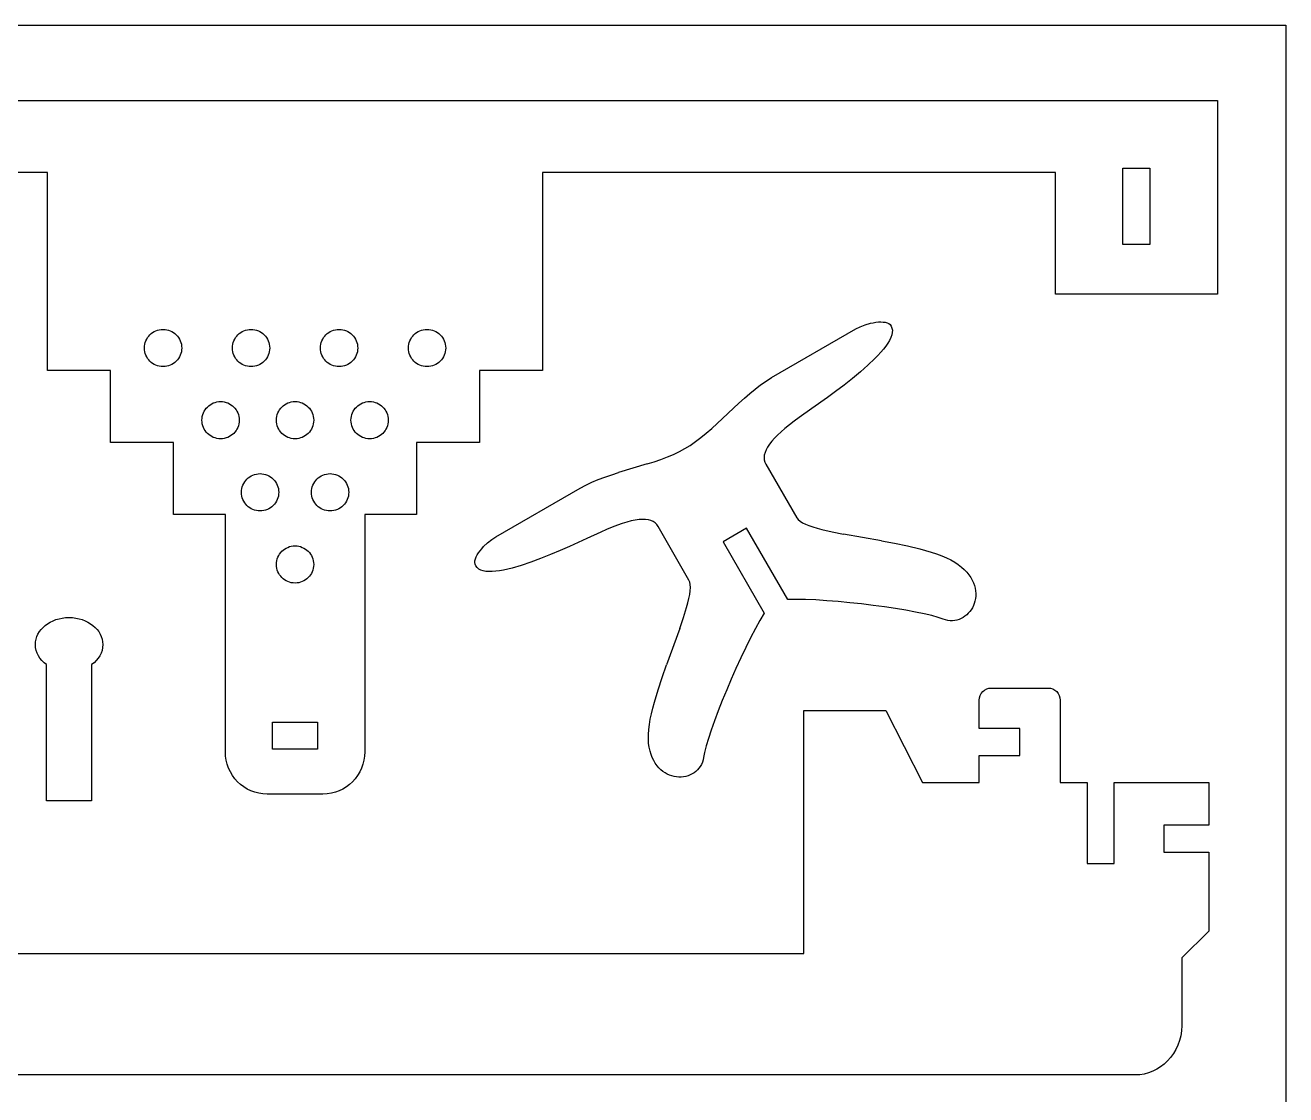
# Model space of a CAD drawing. Extents: x -4267 to 4267, y -2692 to 2692.
# Drawn here: x -1744 to -60, y 1264 to 2692 of the extents above; entities that cross this region are included whole.
import ezdxf

# ---------------------------------------------------------------- set-up
doc = ezdxf.new("R2010")
doc.units = 0
doc.header["$MEASUREMENT"] = 0
doc.layers.get('0').update_dxf_attribs({"linetype": 'CONTINUOUS'})

msp = doc.modelspace()

# ---------------------------------------------------------------- linework, layer by layer
for p, q in [((-4267, 2692.4), (-60.1, 2692.4)), ((-60.1, 2692.4), (-60.1, 48.1)), ((-2639.4, 2591.7), (-151.3, 2591.7)), ((-151.3, 2591.7), (-151.3, 2333.3)), ((-1713.9, 2495.5), (-2483.2, 2495.5)), ((-1713.9, 2231.1), (-1713.9, 2495.5)), ((-1052.8, 2495.5), (-1052.8, 2231.1)), ((-367.7, 2495.5), (-1052.8, 2495.5)), ((-367.7, 2333.3), (-367.7, 2495.5)), ((-277.6, 2501.5), (-241.5, 2501.5)), ((-277.6, 2399.4), (-277.6, 2501.5)), ((-241.5, 2501.5), (-241.5, 2399.4)), ((-241.5, 2399.4), (-277.6, 2399.4)), ((-151.3, 2333.3), (-367.7, 2333.3)), ((-628.4, 2289.8), (-621.8, 2292.3)), ((-621.8, 2292.3), (-614.7, 2294.4)), ((-614.7, 2294.4), (-611.2, 2295.1)), ((-611.2, 2295.1), (-607.7, 2295.7)), ((-607.7, 2295.7), (-604.3, 2296.1)), ((-604.3, 2296.1), (-601, 2296.2)), ((-601, 2296.2), (-598, 2296)), ((-598, 2296), (-595.2, 2295.6)), ((-595.2, 2295.6), (-592.6, 2294.9)), ((-592.6, 2294.9), (-590.4, 2293.9)), ((-590.4, 2293.9), (-588.6, 2292.5)), ((-588.6, 2292.5), (-587.3, 2290.7)), ((-587.3, 2290.7), (-586.1, 2288)), ((-1582.6, 2271), (-1581.6, 2273.2)), ((-1581.6, 2273.2), (-1580.3, 2275.2)), ((-1580.3, 2275.2), (-1578.9, 2277.1)), ((-1578.9, 2277.1), (-1577.3, 2278.9)), ((-1577.3, 2278.9), (-1575.5, 2280.5)), ((-1575.5, 2280.5), (-1573.6, 2281.9)), ((-1573.6, 2281.9), (-1571.5, 2283.2)), ((-1571.5, 2283.2), (-1569.4, 2284.2)), ((-1569.4, 2284.2), (-1567.1, 2285.1)), ((-1567.1, 2285.1), (-1564.7, 2285.7)), ((-1564.7, 2285.7), (-1562.2, 2286.1)), ((-1562.2, 2286.1), (-1559.7, 2286.2)), ((-1559.7, 2286.2), (-1557.1, 2286.1)), ((-1557.1, 2286.1), (-1554.7, 2285.7)), ((-1554.7, 2285.7), (-1552.3, 2285.1)), ((-1552.3, 2285.1), (-1550, 2284.2)), ((-1550, 2284.2), (-1547.8, 2283.2)), ((-1547.8, 2283.2), (-1545.8, 2281.9)), ((-1545.8, 2281.9), (-1543.8, 2280.5)), ((-1543.8, 2280.5), (-1542.1, 2278.9)), ((-1542.1, 2278.9), (-1540.5, 2277.1)), ((-1540.5, 2277.1), (-1539, 2275.2)), ((-1539, 2275.2), (-1537.8, 2273.2)), ((-1537.8, 2273.2), (-1536.7, 2271)), ((-1465.1, 2271), (-1464, 2273.2)), ((-1464, 2273.2), (-1462.8, 2275.2)), ((-1462.8, 2275.2), (-1461.3, 2277.1)), ((-1461.3, 2277.1), (-1459.7, 2278.9)), ((-1459.7, 2278.9), (-1458, 2280.5)), ((-1458, 2280.5), (-1456, 2281.9)), ((-1456, 2281.9), (-1454, 2283.2)), ((-1454, 2283.2), (-1451.8, 2284.2)), ((-1451.8, 2284.2), (-1449.5, 2285.1)), ((-1449.5, 2285.1), (-1447.1, 2285.7)), ((-1447.1, 2285.7), (-1444.7, 2286.1)), ((-1444.7, 2286.1), (-1442.1, 2286.2)), ((-1442.1, 2286.2), (-1439.6, 2286.1)), ((-1439.6, 2286.1), (-1437.1, 2285.7)), ((-1437.1, 2285.7), (-1434.7, 2285.1)), ((-1434.7, 2285.1), (-1432.4, 2284.2)), ((-1432.4, 2284.2), (-1430.3, 2283.2)), ((-1430.3, 2283.2), (-1428.2, 2281.9)), ((-1428.2, 2281.9), (-1426.3, 2280.5)), ((-1426.3, 2280.5), (-1424.5, 2278.9)), ((-1424.5, 2278.9), (-1422.9, 2277.1)), ((-1422.9, 2277.1), (-1421.5, 2275.2)), ((-1421.5, 2275.2), (-1420.3, 2273.2)), ((-1420.3, 2273.2), (-1419.2, 2271)), ((-1347.5, 2271), (-1346.5, 2273.2)), ((-1346.5, 2273.2), (-1345.2, 2275.2)), ((-1345.2, 2275.2), (-1343.8, 2277.1)), ((-1343.8, 2277.1), (-1342.2, 2278.9)), ((-1342.2, 2278.9), (-1340.4, 2280.5)), ((-1340.4, 2280.5), (-1338.5, 2281.9)), ((-1338.5, 2281.9), (-1336.5, 2283.2)), ((-1336.5, 2283.2), (-1334.3, 2284.2)), ((-1334.3, 2284.2), (-1332, 2285.1)), ((-1332, 2285.1), (-1329.6, 2285.7)), ((-1329.6, 2285.7), (-1327.1, 2286.1)), ((-1327.1, 2286.1), (-1324.6, 2286.2)), ((-1324.6, 2286.2), (-1322, 2286.1)), ((-1322, 2286.1), (-1319.6, 2285.7)), ((-1319.6, 2285.7), (-1317.2, 2285.1)), ((-1317.2, 2285.1), (-1314.9, 2284.2)), ((-1314.9, 2284.2), (-1312.7, 2283.2)), ((-1312.7, 2283.2), (-1310.7, 2281.9)), ((-1310.7, 2281.9), (-1308.8, 2280.5)), ((-1308.8, 2280.5), (-1307, 2278.9)), ((-1307, 2278.9), (-1305.4, 2277.1)), ((-1305.4, 2277.1), (-1304, 2275.2)), ((-1304, 2275.2), (-1302.7, 2273.2)), ((-1302.7, 2273.2), (-1301.7, 2271)), ((-1230, 2271), (-1228.9, 2273.2)), ((-1228.9, 2273.2), (-1227.7, 2275.2)), ((-1227.7, 2275.2), (-1226.3, 2277.1)), ((-1226.3, 2277.1), (-1224.6, 2278.9)), ((-1224.6, 2278.9), (-1222.9, 2280.5)), ((-1222.9, 2280.5), (-1221, 2281.9)), ((-1221, 2281.9), (-1218.9, 2283.2)), ((-1218.9, 2283.2), (-1216.7, 2284.2)), ((-1216.7, 2284.2), (-1214.4, 2285.1)), ((-1214.4, 2285.1), (-1212.1, 2285.7)), ((-1212.1, 2285.7), (-1209.6, 2286.1)), ((-1209.6, 2286.1), (-1207.1, 2286.2)), ((-1207.1, 2286.2), (-1204.5, 2286.1)), ((-1204.5, 2286.1), (-1202, 2285.7)), ((-1202, 2285.7), (-1199.7, 2285.1)), ((-1199.7, 2285.1), (-1197.4, 2284.2)), ((-1197.4, 2284.2), (-1195.2, 2283.2)), ((-1195.2, 2283.2), (-1193.1, 2281.9)), ((-1193.1, 2281.9), (-1191.2, 2280.5)), ((-1191.2, 2280.5), (-1189.5, 2278.9)), ((-1189.5, 2278.9), (-1187.8, 2277.1)), ((-1187.8, 2277.1), (-1186.4, 2275.2)), ((-1186.4, 2275.2), (-1185.2, 2273.2)), ((-1185.2, 2273.2), (-1184.1, 2271)), ((-747.1, 2221.7), (-634.2, 2286.8)), ((-634.2, 2286.8), (-628.4, 2289.8)), ((-587.7, 2275.2), (-589.4, 2271.5)), ((-586.4, 2278.7), (-587.7, 2275.2)), ((-585.7, 2282), (-586.4, 2278.7)), ((-586.1, 2288), (-585.6, 2285.1)), ((-585.6, 2285.1), (-585.7, 2282)), ((-1584.6, 2261.3), (-1584.4, 2263.8)), ((-1584.4, 2258.8), (-1584.6, 2261.3)), ((-1584.4, 2263.8), (-1584.1, 2266.3)), ((-1584.1, 2256.3), (-1584.4, 2258.8)), ((-1584.1, 2266.3), (-1583.4, 2268.7)), ((-1583.4, 2253.9), (-1584.1, 2256.3)), ((-1583.4, 2268.7), (-1582.6, 2271)), ((-1536.7, 2271), (-1535.9, 2268.7)), ((-1535.9, 2268.7), (-1535.3, 2266.3)), ((-1535.3, 2256.3), (-1535.9, 2253.9)), ((-1535.3, 2266.3), (-1534.9, 2263.8)), ((-1534.9, 2258.8), (-1535.3, 2256.3)), ((-1534.9, 2263.8), (-1534.8, 2261.3)), ((-1534.8, 2261.3), (-1534.9, 2258.8)), ((-1467, 2261.3), (-1466.9, 2263.8)), ((-1466.9, 2258.8), (-1467, 2261.3)), ((-1466.9, 2263.8), (-1466.5, 2266.3)), ((-1466.5, 2256.3), (-1466.9, 2258.8)), ((-1466.5, 2266.3), (-1465.9, 2268.7)), ((-1465.9, 2253.9), (-1466.5, 2256.3)), ((-1465.9, 2268.7), (-1465.1, 2271)), ((-1419.2, 2271), (-1418.4, 2268.7)), ((-1418.4, 2268.7), (-1417.8, 2266.3)), ((-1417.8, 2256.3), (-1418.4, 2253.9)), ((-1417.8, 2266.3), (-1417.4, 2263.8)), ((-1417.4, 2258.8), (-1417.8, 2256.3)), ((-1417.4, 2263.8), (-1417.2, 2261.3)), ((-1417.2, 2261.3), (-1417.4, 2258.8)), ((-1349.5, 2261.3), (-1349.3, 2263.8)), ((-1349.3, 2258.8), (-1349.5, 2261.3)), ((-1349.3, 2263.8), (-1349, 2266.3)), ((-1349, 2256.3), (-1349.3, 2258.8)), ((-1349, 2266.3), (-1348.4, 2268.7)), ((-1348.4, 2253.9), (-1349, 2256.3)), ((-1348.4, 2268.7), (-1347.5, 2271)), ((-1301.7, 2271), (-1300.8, 2268.7)), ((-1300.8, 2268.7), (-1300.2, 2266.3)), ((-1300.2, 2256.3), (-1300.8, 2253.9)), ((-1300.2, 2266.3), (-1299.8, 2263.8)), ((-1299.8, 2258.8), (-1300.2, 2256.3)), ((-1299.8, 2263.8), (-1299.7, 2261.3)), ((-1299.7, 2261.3), (-1299.8, 2258.8)), ((-1231.9, 2261.3), (-1231.8, 2263.8)), ((-1231.8, 2258.8), (-1231.9, 2261.3)), ((-1231.8, 2263.8), (-1231.4, 2266.3)), ((-1231.4, 2256.3), (-1231.8, 2258.8)), ((-1231.4, 2266.3), (-1230.8, 2268.7)), ((-1230.8, 2253.9), (-1231.4, 2256.3)), ((-1230.8, 2268.7), (-1230, 2271)), ((-1184.1, 2271), (-1183.3, 2268.7)), ((-1183.3, 2268.7), (-1182.7, 2266.3)), ((-1182.7, 2256.3), (-1183.3, 2253.9)), ((-1182.7, 2266.3), (-1182.3, 2263.8)), ((-1182.3, 2258.8), (-1182.7, 2256.3)), ((-1182.3, 2263.8), (-1182.2, 2261.3)), ((-1182.2, 2261.3), (-1182.3, 2258.8)), ((-597.5, 2259.8), (-601, 2255.6)), ((-594.4, 2263.8), (-597.5, 2259.8)), ((-591.7, 2267.7), (-594.4, 2263.8)), ((-589.4, 2271.5), (-591.7, 2267.7)), ((-1582.6, 2251.6), (-1583.4, 2253.9)), ((-1581.6, 2249.4), (-1582.6, 2251.6)), ((-1580.3, 2247.4), (-1581.6, 2249.4)), ((-1578.9, 2245.5), (-1580.3, 2247.4)), ((-1577.3, 2243.7), (-1578.9, 2245.5)), ((-1575.5, 2242.1), (-1577.3, 2243.7)), ((-1573.6, 2240.7), (-1575.5, 2242.1)), ((-1571.5, 2239.4), (-1573.6, 2240.7)), ((-1569.4, 2238.4), (-1571.5, 2239.4)), ((-1547.8, 2239.4), (-1550, 2238.4)), ((-1545.8, 2240.7), (-1547.8, 2239.4)), ((-1543.8, 2242.1), (-1545.8, 2240.7)), ((-1542.1, 2243.7), (-1543.8, 2242.1)), ((-1540.5, 2245.5), (-1542.1, 2243.7)), ((-1539, 2247.4), (-1540.5, 2245.5)), ((-1537.8, 2249.4), (-1539, 2247.4)), ((-1536.7, 2251.6), (-1537.8, 2249.4)), ((-1535.9, 2253.9), (-1536.7, 2251.6)), ((-1465.1, 2251.6), (-1465.9, 2253.9)), ((-1464, 2249.4), (-1465.1, 2251.6)), ((-1462.8, 2247.4), (-1464, 2249.4)), ((-1461.3, 2245.5), (-1462.8, 2247.4)), ((-1459.7, 2243.7), (-1461.3, 2245.5)), ((-1458, 2242.1), (-1459.7, 2243.7)), ((-1456, 2240.7), (-1458, 2242.1)), ((-1454, 2239.4), (-1456, 2240.7)), ((-1451.8, 2238.4), (-1454, 2239.4)), ((-1430.3, 2239.4), (-1432.4, 2238.4)), ((-1428.2, 2240.7), (-1430.3, 2239.4)), ((-1426.3, 2242.1), (-1428.2, 2240.7)), ((-1424.5, 2243.7), (-1426.3, 2242.1)), ((-1422.9, 2245.5), (-1424.5, 2243.7)), ((-1421.5, 2247.4), (-1422.9, 2245.5)), ((-1420.3, 2249.4), (-1421.5, 2247.4)), ((-1419.2, 2251.6), (-1420.3, 2249.4)), ((-1418.4, 2253.9), (-1419.2, 2251.6)), ((-1347.5, 2251.6), (-1348.4, 2253.9)), ((-1346.5, 2249.4), (-1347.5, 2251.6)), ((-1345.2, 2247.4), (-1346.5, 2249.4)), ((-1343.8, 2245.5), (-1345.2, 2247.4)), ((-1342.2, 2243.7), (-1343.8, 2245.5)), ((-1340.4, 2242.1), (-1342.2, 2243.7)), ((-1338.5, 2240.7), (-1340.4, 2242.1)), ((-1336.5, 2239.4), (-1338.5, 2240.7)), ((-1334.3, 2238.4), (-1336.5, 2239.4)), ((-1312.7, 2239.4), (-1314.9, 2238.4)), ((-1310.7, 2240.7), (-1312.7, 2239.4)), ((-1308.8, 2242.1), (-1310.7, 2240.7)), ((-1307, 2243.7), (-1308.8, 2242.1)), ((-1305.4, 2245.5), (-1307, 2243.7)), ((-1304, 2247.4), (-1305.4, 2245.5)), ((-1302.7, 2249.4), (-1304, 2247.4)), ((-1301.7, 2251.6), (-1302.7, 2249.4)), ((-1300.8, 2253.9), (-1301.7, 2251.6)), ((-1230, 2251.6), (-1230.8, 2253.9)), ((-1228.9, 2249.4), (-1230, 2251.6)), ((-1227.7, 2247.4), (-1228.9, 2249.4)), ((-1226.3, 2245.5), (-1227.7, 2247.4)), ((-1224.6, 2243.7), (-1226.3, 2245.5)), ((-1222.9, 2242.1), (-1224.6, 2243.7)), ((-1221, 2240.7), (-1222.9, 2242.1)), ((-1218.9, 2239.4), (-1221, 2240.7)), ((-1216.7, 2238.4), (-1218.9, 2239.4)), ((-1195.2, 2239.4), (-1197.4, 2238.4)), ((-1193.1, 2240.7), (-1195.2, 2239.4)), ((-1191.2, 2242.1), (-1193.1, 2240.7)), ((-1189.5, 2243.7), (-1191.2, 2242.1)), ((-1187.8, 2245.5), (-1189.5, 2243.7)), ((-1186.4, 2247.4), (-1187.8, 2245.5)), ((-1185.2, 2249.4), (-1186.4, 2247.4)), ((-1184.1, 2251.6), (-1185.2, 2249.4)), ((-1183.3, 2253.9), (-1184.1, 2251.6)), ((-609, 2247.1), (-618.2, 2238.3)), ((-604.8, 2251.4), (-609, 2247.1)), ((-601, 2255.6), (-604.8, 2251.4)), ((-1629.8, 2231.1), (-1713.9, 2231.1)), ((-1629.8, 2134.9), (-1629.8, 2231.1)), ((-1567.1, 2237.5), (-1569.4, 2238.4)), ((-1564.7, 2236.9), (-1567.1, 2237.5)), ((-1562.2, 2236.5), (-1564.7, 2236.9)), ((-1559.7, 2236.4), (-1562.2, 2236.5)), ((-1557.1, 2236.5), (-1559.7, 2236.4)), ((-1554.7, 2236.9), (-1557.1, 2236.5)), ((-1552.3, 2237.5), (-1554.7, 2236.9)), ((-1550, 2238.4), (-1552.3, 2237.5)), ((-1449.5, 2237.5), (-1451.8, 2238.4)), ((-1447.1, 2236.9), (-1449.5, 2237.5)), ((-1444.7, 2236.5), (-1447.1, 2236.9)), ((-1442.1, 2236.4), (-1444.7, 2236.5)), ((-1439.6, 2236.5), (-1442.1, 2236.4)), ((-1437.1, 2236.9), (-1439.6, 2236.5)), ((-1434.7, 2237.5), (-1437.1, 2236.9)), ((-1432.4, 2238.4), (-1434.7, 2237.5)), ((-1332, 2237.5), (-1334.3, 2238.4)), ((-1329.6, 2236.9), (-1332, 2237.5)), ((-1327.1, 2236.5), (-1329.6, 2236.9)), ((-1324.6, 2236.4), (-1327.1, 2236.5)), ((-1322, 2236.5), (-1324.6, 2236.4)), ((-1319.6, 2236.9), (-1322, 2236.5)), ((-1317.2, 2237.5), (-1319.6, 2236.9)), ((-1314.9, 2238.4), (-1317.2, 2237.5)), ((-1214.4, 2237.5), (-1216.7, 2238.4)), ((-1212.1, 2236.9), (-1214.4, 2237.5)), ((-1209.6, 2236.5), (-1212.1, 2236.9)), ((-1207.1, 2236.4), (-1209.6, 2236.5)), ((-1204.5, 2236.5), (-1207.1, 2236.4)), ((-1202, 2236.9), (-1204.5, 2236.5)), ((-1199.7, 2237.5), (-1202, 2236.9)), ((-1197.4, 2238.4), (-1199.7, 2237.5)), ((-1137, 2231.1), (-1137, 2134.9)), ((-1052.8, 2231.1), (-1137, 2231.1)), ((-628.3, 2229.4), (-639, 2220.5)), ((-618.2, 2238.3), (-628.3, 2229.4)), ((-776.1, 2200.6), (-768.8, 2206.5)), ((-768.8, 2206.5), (-761.6, 2212.1)), ((-761.6, 2212.1), (-754.3, 2217.2)), ((-754.3, 2217.2), (-747.1, 2221.7)), ((-650.1, 2211.8), (-661.4, 2203.3)), ((-639, 2220.5), (-650.1, 2211.8)), ((-1490.3, 2188.7), (-1487.9, 2189.3)), ((-1487.9, 2189.3), (-1485.4, 2189.7)), ((-1485.4, 2189.7), (-1482.9, 2189.8)), ((-1482.9, 2189.8), (-1480.3, 2189.7)), ((-1480.3, 2189.7), (-1477.9, 2189.3)), ((-1477.9, 2189.3), (-1475.5, 2188.7)), ((-1390.8, 2188.7), (-1388.4, 2189.3)), ((-1388.4, 2189.3), (-1385.9, 2189.7)), ((-1385.9, 2189.7), (-1383.4, 2189.8)), ((-1383.4, 2189.8), (-1380.8, 2189.7)), ((-1380.8, 2189.7), (-1378.3, 2189.3)), ((-1378.3, 2189.3), (-1376, 2188.7)), ((-1291.3, 2188.7), (-1288.9, 2189.3)), ((-1288.9, 2189.3), (-1286.4, 2189.7)), ((-1286.4, 2189.7), (-1283.9, 2189.8)), ((-1283.9, 2189.8), (-1281.3, 2189.7)), ((-1281.3, 2189.7), (-1278.8, 2189.3)), ((-1278.8, 2189.3), (-1276.5, 2188.7)), ((-790.6, 2187.6), (-783.3, 2194.2)), ((-783.3, 2194.2), (-776.1, 2200.6)), ((-672.4, 2195.1), (-693, 2180.4)), ((-661.4, 2203.3), (-672.4, 2195.1)), ((-1507.3, 2170), (-1506.6, 2172.3)), ((-1506.6, 2172.3), (-1505.8, 2174.6)), ((-1505.8, 2174.6), (-1504.8, 2176.8)), ((-1504.8, 2176.8), (-1503.5, 2178.8)), ((-1503.5, 2178.8), (-1502.1, 2180.8)), ((-1502.1, 2180.8), (-1500.5, 2182.5)), ((-1500.5, 2182.5), (-1498.7, 2184.1)), ((-1498.7, 2184.1), (-1496.8, 2185.6)), ((-1496.8, 2185.6), (-1494.7, 2186.8)), ((-1494.7, 2186.8), (-1492.6, 2187.9)), ((-1492.6, 2187.9), (-1490.3, 2188.7)), ((-1475.5, 2188.7), (-1473.2, 2187.9)), ((-1473.2, 2187.9), (-1471, 2186.8)), ((-1471, 2186.8), (-1469, 2185.6)), ((-1469, 2185.6), (-1467, 2184.1)), ((-1467, 2184.1), (-1465.3, 2182.5)), ((-1465.3, 2182.5), (-1463.7, 2180.8)), ((-1463.7, 2180.8), (-1462.2, 2178.8)), ((-1462.2, 2178.8), (-1461, 2176.8)), ((-1461, 2176.8), (-1459.9, 2174.6)), ((-1459.9, 2174.6), (-1459.1, 2172.3)), ((-1459.1, 2172.3), (-1458.5, 2170)), ((-1407.7, 2170), (-1407.1, 2172.3)), ((-1407.1, 2172.3), (-1406.3, 2174.6)), ((-1406.3, 2174.6), (-1405.2, 2176.8)), ((-1405.2, 2176.8), (-1404, 2178.8)), ((-1404, 2178.8), (-1402.6, 2180.8)), ((-1402.6, 2180.8), (-1401, 2182.5)), ((-1401, 2182.5), (-1399.2, 2184.1)), ((-1399.2, 2184.1), (-1397.3, 2185.6)), ((-1397.3, 2185.6), (-1395.2, 2186.8)), ((-1395.2, 2186.8), (-1393, 2187.9)), ((-1393, 2187.9), (-1390.8, 2188.7)), ((-1376, 2188.7), (-1373.7, 2187.9)), ((-1373.7, 2187.9), (-1371.5, 2186.8)), ((-1371.5, 2186.8), (-1369.5, 2185.6)), ((-1369.5, 2185.6), (-1367.5, 2184.1)), ((-1367.5, 2184.1), (-1365.8, 2182.5)), ((-1365.8, 2182.5), (-1364.2, 2180.8)), ((-1364.2, 2180.8), (-1362.7, 2178.8)), ((-1362.7, 2178.8), (-1361.5, 2176.8)), ((-1361.5, 2176.8), (-1360.4, 2174.6)), ((-1360.4, 2174.6), (-1359.6, 2172.3)), ((-1359.6, 2172.3), (-1359, 2170)), ((-1308.2, 2170), (-1307.6, 2172.3)), ((-1307.6, 2172.3), (-1306.8, 2174.6)), ((-1306.8, 2174.6), (-1305.7, 2176.8)), ((-1305.7, 2176.8), (-1304.5, 2178.8)), ((-1304.5, 2178.8), (-1303.1, 2180.8)), ((-1303.1, 2180.8), (-1301.4, 2182.5)), ((-1301.4, 2182.5), (-1299.7, 2184.1)), ((-1299.7, 2184.1), (-1297.8, 2185.6)), ((-1297.8, 2185.6), (-1295.7, 2186.8)), ((-1295.7, 2186.8), (-1293.5, 2187.9)), ((-1293.5, 2187.9), (-1291.3, 2188.7)), ((-1276.5, 2188.7), (-1274.2, 2187.9)), ((-1274.2, 2187.9), (-1272, 2186.8)), ((-1272, 2186.8), (-1269.9, 2185.6)), ((-1269.9, 2185.6), (-1268, 2184.1)), ((-1268, 2184.1), (-1266.3, 2182.5)), ((-1266.3, 2182.5), (-1264.7, 2180.8)), ((-1264.7, 2180.8), (-1263.2, 2178.8)), ((-1263.2, 2178.8), (-1262, 2176.8)), ((-1262, 2176.8), (-1260.9, 2174.6)), ((-1260.9, 2174.6), (-1260.1, 2172.3)), ((-1260.1, 2172.3), (-1259.5, 2170)), ((-790.6, 2187.6), (-819.7, 2160.5)), ((-693, 2180.4), (-709.9, 2168.5)), ((-1507.8, 2164.9), (-1507.6, 2167.5)), ((-1507.6, 2162.4), (-1507.8, 2164.9)), ((-1507.6, 2167.5), (-1507.3, 2170)), ((-1507.3, 2159.9), (-1507.6, 2162.4)), ((-1506.6, 2157.5), (-1507.3, 2159.9)), ((-1505.8, 2155.3), (-1506.6, 2157.5)), ((-1504.8, 2153.1), (-1505.8, 2155.3)), ((-1459.9, 2155.3), (-1461, 2153.1)), ((-1459.1, 2157.5), (-1459.9, 2155.3)), ((-1458.5, 2159.9), (-1459.1, 2157.5)), ((-1458.5, 2170), (-1458.1, 2167.5)), ((-1458.1, 2162.4), (-1458.5, 2159.9)), ((-1458.1, 2167.5), (-1458, 2164.9)), ((-1458, 2164.9), (-1458.1, 2162.4)), ((-1408.2, 2164.9), (-1408.1, 2167.5)), ((-1408.1, 2162.4), (-1408.2, 2164.9)), ((-1408.1, 2167.5), (-1407.7, 2170)), ((-1407.7, 2159.9), (-1408.1, 2162.4)), ((-1407.1, 2157.5), (-1407.7, 2159.9)), ((-1406.3, 2155.3), (-1407.1, 2157.5)), ((-1405.2, 2153.1), (-1406.3, 2155.3)), ((-1360.4, 2155.3), (-1361.5, 2153.1)), ((-1359.6, 2157.5), (-1360.4, 2155.3)), ((-1359, 2159.9), (-1359.6, 2157.5)), ((-1359, 2170), (-1358.6, 2167.5)), ((-1358.6, 2162.4), (-1359, 2159.9)), ((-1358.6, 2167.5), (-1358.5, 2164.9)), ((-1358.5, 2164.9), (-1358.6, 2162.4)), ((-1308.7, 2164.9), (-1308.6, 2167.5)), ((-1308.6, 2162.4), (-1308.7, 2164.9)), ((-1308.6, 2167.5), (-1308.2, 2170)), ((-1308.2, 2159.9), (-1308.6, 2162.4)), ((-1307.6, 2157.5), (-1308.2, 2159.9)), ((-1306.8, 2155.3), (-1307.6, 2157.5)), ((-1305.7, 2153.1), (-1306.8, 2155.3)), ((-1260.9, 2155.3), (-1262, 2153.1)), ((-1260.1, 2157.5), (-1260.9, 2155.3)), ((-1259.5, 2159.9), (-1260.1, 2157.5)), ((-1259.5, 2170), (-1259.1, 2167.5)), ((-1259.1, 2162.4), (-1259.5, 2159.9)), ((-1259.1, 2167.5), (-1259, 2164.9)), ((-1259, 2164.9), (-1259.1, 2162.4)), ((-826.9, 2154), (-819.7, 2160.5)), ((-723.2, 2158.7), (-729, 2154)), ((-716.8, 2163.6), (-723.2, 2158.7)), ((-709.9, 2168.5), (-716.8, 2163.6)), ((-1503.5, 2151), (-1504.8, 2153.1)), ((-1502.1, 2149.1), (-1503.5, 2151)), ((-1500.5, 2147.3), (-1502.1, 2149.1)), ((-1498.7, 2145.7), (-1500.5, 2147.3)), ((-1496.8, 2144.3), (-1498.7, 2145.7)), ((-1494.7, 2143.1), (-1496.8, 2144.3)), ((-1492.6, 2142), (-1494.7, 2143.1)), ((-1490.3, 2141.2), (-1492.6, 2142)), ((-1487.9, 2140.6), (-1490.3, 2141.2)), ((-1485.4, 2140.2), (-1487.9, 2140.6)), ((-1482.9, 2140.1), (-1485.4, 2140.2)), ((-1480.3, 2140.2), (-1482.9, 2140.1)), ((-1477.9, 2140.6), (-1480.3, 2140.2)), ((-1475.5, 2141.2), (-1477.9, 2140.6)), ((-1473.2, 2142), (-1475.5, 2141.2)), ((-1471, 2143.1), (-1473.2, 2142)), ((-1469, 2144.3), (-1471, 2143.1)), ((-1467, 2145.7), (-1469, 2144.3)), ((-1465.3, 2147.3), (-1467, 2145.7)), ((-1463.7, 2149.1), (-1465.3, 2147.3)), ((-1462.2, 2151), (-1463.7, 2149.1)), ((-1461, 2153.1), (-1462.2, 2151)), ((-1404, 2151), (-1405.2, 2153.1)), ((-1402.6, 2149.1), (-1404, 2151)), ((-1401, 2147.3), (-1402.6, 2149.1)), ((-1399.2, 2145.7), (-1401, 2147.3)), ((-1397.3, 2144.3), (-1399.2, 2145.7)), ((-1395.2, 2143.1), (-1397.3, 2144.3)), ((-1393, 2142), (-1395.2, 2143.1)), ((-1390.8, 2141.2), (-1393, 2142)), ((-1388.4, 2140.6), (-1390.8, 2141.2)), ((-1385.9, 2140.2), (-1388.4, 2140.6)), ((-1383.4, 2140.1), (-1385.9, 2140.2)), ((-1380.8, 2140.2), (-1383.4, 2140.1)), ((-1378.3, 2140.6), (-1380.8, 2140.2)), ((-1376, 2141.2), (-1378.3, 2140.6)), ((-1373.7, 2142), (-1376, 2141.2)), ((-1371.5, 2143.1), (-1373.7, 2142)), ((-1369.5, 2144.3), (-1371.5, 2143.1)), ((-1367.5, 2145.7), (-1369.5, 2144.3)), ((-1365.8, 2147.3), (-1367.5, 2145.7)), ((-1364.2, 2149.1), (-1365.8, 2147.3)), ((-1362.7, 2151), (-1364.2, 2149.1)), ((-1361.5, 2153.1), (-1362.7, 2151)), ((-1304.5, 2151), (-1305.7, 2153.1)), ((-1303.1, 2149.1), (-1304.5, 2151)), ((-1301.4, 2147.3), (-1303.1, 2149.1)), ((-1299.7, 2145.7), (-1301.4, 2147.3)), ((-1297.8, 2144.3), (-1299.7, 2145.7)), ((-1295.7, 2143.1), (-1297.8, 2144.3)), ((-1293.5, 2142), (-1295.7, 2143.1)), ((-1291.3, 2141.2), (-1293.5, 2142)), ((-1288.9, 2140.6), (-1291.3, 2141.2)), ((-1286.4, 2140.2), (-1288.9, 2140.6)), ((-1283.9, 2140.1), (-1286.4, 2140.2)), ((-1281.3, 2140.2), (-1283.9, 2140.1)), ((-1278.8, 2140.6), (-1281.3, 2140.2)), ((-1276.5, 2141.2), (-1278.8, 2140.6)), ((-1274.2, 2142), (-1276.5, 2141.2)), ((-1272, 2143.1), (-1274.2, 2142)), ((-1269.9, 2144.3), (-1272, 2143.1)), ((-1268, 2145.7), (-1269.9, 2144.3)), ((-1266.3, 2147.3), (-1268, 2145.7)), ((-1264.7, 2149.1), (-1266.3, 2147.3)), ((-1263.2, 2151), (-1264.7, 2149.1)), ((-1262, 2153.1), (-1263.2, 2151)), ((-848.4, 2136.3), (-841.3, 2141.8)), ((-841.3, 2141.8), (-834.1, 2147.7)), ((-834.1, 2147.7), (-826.9, 2154)), ((-743.1, 2140.8), (-746.7, 2136.7)), ((-738.9, 2145.1), (-743.1, 2140.8)), ((-734.2, 2149.5), (-738.9, 2145.1)), ((-729, 2154), (-734.2, 2149.5)), ((-1545.6, 2134.9), (-1629.8, 2134.9)), ((-1545.6, 2038.8), (-1545.6, 2134.9)), ((-1137, 2134.9), (-1221.1, 2134.9)), ((-1221.1, 2134.9), (-1221.1, 2038.8)), ((-877.8, 2119.3), (-869.9, 2123)), ((-869.9, 2123), (-862.6, 2126.9)), ((-862.6, 2126.9), (-855.5, 2131.3)), ((-855.5, 2131.3), (-848.4, 2136.3)), ((-755.7, 2121.6), (-756.6, 2118.2)), ((-754.3, 2125.2), (-755.7, 2121.6)), ((-752.3, 2128.9), (-754.3, 2125.2)), ((-749.8, 2132.7), (-752.3, 2128.9)), ((-746.7, 2136.7), (-749.8, 2132.7)), ((-913.2, 2106.6), (-951.2, 2094.9)), ((-913.2, 2106.6), (-903.9, 2109.5)), ((-903.9, 2109.5), (-894.8, 2112.6)), ((-894.8, 2112.6), (-886.1, 2115.9)), ((-886.1, 2115.9), (-877.8, 2119.3)), ((-756.6, 2118.2), (-756.9, 2115)), ((-756.9, 2115), (-756.7, 2111.9)), ((-756.7, 2111.9), (-755.9, 2108.9)), ((-755.9, 2108.9), (-754.6, 2106.1)), ((-754.6, 2106.1), (-713.3, 2034.6)), ((-1445.9, 2087.8), (-1444, 2089.2)), ((-1444, 2089.2), (-1442, 2090.5)), ((-1442, 2090.5), (-1439.8, 2091.5)), ((-1439.8, 2091.5), (-1437.5, 2092.3)), ((-1437.5, 2092.3), (-1435.1, 2093)), ((-1435.1, 2093), (-1432.7, 2093.3)), ((-1432.7, 2093.3), (-1430.1, 2093.5)), ((-1430.1, 2093.5), (-1427.6, 2093.3)), ((-1427.6, 2093.3), (-1425.1, 2093)), ((-1425.1, 2093), (-1422.7, 2092.3)), ((-1422.7, 2092.3), (-1420.4, 2091.5)), ((-1420.4, 2091.5), (-1418.3, 2090.5)), ((-1418.3, 2090.5), (-1416.2, 2089.2)), ((-1416.2, 2089.2), (-1414.3, 2087.8)), ((-1352.4, 2087.8), (-1350.5, 2089.2)), ((-1350.5, 2089.2), (-1348.5, 2090.5)), ((-1348.5, 2090.5), (-1346.3, 2091.5)), ((-1346.3, 2091.5), (-1344, 2092.3)), ((-1344, 2092.3), (-1341.6, 2093)), ((-1341.6, 2093), (-1339.2, 2093.3)), ((-1339.2, 2093.3), (-1336.6, 2093.5)), ((-1336.6, 2093.5), (-1334.1, 2093.3)), ((-1334.1, 2093.3), (-1331.6, 2093)), ((-1331.6, 2093), (-1329.2, 2092.3)), ((-1329.2, 2092.3), (-1326.9, 2091.5)), ((-1326.9, 2091.5), (-1324.8, 2090.5)), ((-1324.8, 2090.5), (-1322.7, 2089.2)), ((-1322.7, 2089.2), (-1320.8, 2087.8)), ((-978.4, 2085.5), (-969.6, 2088.8)), ((-969.6, 2088.8), (-960.5, 2091.9)), ((-960.5, 2091.9), (-951.2, 2094.9)), ((-1455, 2068.6), (-1454.9, 2071.1)), ((-1454.9, 2071.1), (-1454.5, 2073.6)), ((-1454.5, 2073.6), (-1453.9, 2076)), ((-1453.9, 2076), (-1453, 2078.3)), ((-1453, 2078.3), (-1452, 2080.4)), ((-1452, 2080.4), (-1450.7, 2082.5)), ((-1450.7, 2082.5), (-1449.3, 2084.4)), ((-1449.3, 2084.4), (-1447.7, 2086.2)), ((-1447.7, 2086.2), (-1445.9, 2087.8)), ((-1414.3, 2087.8), (-1412.5, 2086.2)), ((-1412.5, 2086.2), (-1410.9, 2084.4)), ((-1410.9, 2084.4), (-1409.5, 2082.5)), ((-1409.5, 2082.5), (-1408.2, 2080.4)), ((-1408.2, 2080.4), (-1407.2, 2078.3)), ((-1407.2, 2078.3), (-1406.3, 2076)), ((-1406.3, 2076), (-1405.7, 2073.6)), ((-1405.7, 2073.6), (-1405.4, 2071.1)), ((-1405.4, 2071.1), (-1405.2, 2068.6)), ((-1361.5, 2068.6), (-1361.4, 2071.1)), ((-1361.4, 2071.1), (-1361, 2073.6)), ((-1361, 2073.6), (-1360.4, 2076)), ((-1360.4, 2076), (-1359.5, 2078.3)), ((-1359.5, 2078.3), (-1358.5, 2080.4)), ((-1358.5, 2080.4), (-1357.2, 2082.5)), ((-1357.2, 2082.5), (-1355.8, 2084.4)), ((-1355.8, 2084.4), (-1354.2, 2086.2)), ((-1354.2, 2086.2), (-1352.4, 2087.8)), ((-1320.8, 2087.8), (-1319, 2086.2)), ((-1319, 2086.2), (-1317.4, 2084.4)), ((-1317.4, 2084.4), (-1316, 2082.5)), ((-1316, 2082.5), (-1314.7, 2080.4)), ((-1314.7, 2080.4), (-1313.7, 2078.3)), ((-1313.7, 2078.3), (-1312.8, 2076)), ((-1312.8, 2076), (-1312.2, 2073.6)), ((-1312.2, 2073.6), (-1311.9, 2071.1)), ((-1311.9, 2071.1), (-1311.7, 2068.6)), ((-1115.3, 2009.1), (-1002.4, 2074.3)), ((-1002.4, 2074.3), (-994.9, 2078.3)), ((-994.9, 2078.3), (-986.9, 2082)), ((-986.9, 2082), (-978.4, 2085.5)), ((-1454.9, 2066), (-1455, 2068.6)), ((-1454.5, 2063.6), (-1454.9, 2066)), ((-1453.9, 2061.2), (-1454.5, 2063.6)), ((-1453, 2058.9), (-1453.9, 2061.2)), ((-1452, 2056.7), (-1453, 2058.9)), ((-1450.7, 2054.7), (-1452, 2056.7)), ((-1449.3, 2052.7), (-1450.7, 2054.7)), ((-1409.5, 2054.7), (-1410.9, 2052.7)), ((-1408.2, 2056.7), (-1409.5, 2054.7)), ((-1407.2, 2058.9), (-1408.2, 2056.7)), ((-1406.3, 2061.2), (-1407.2, 2058.9)), ((-1405.7, 2063.6), (-1406.3, 2061.2)), ((-1405.4, 2066), (-1405.7, 2063.6)), ((-1405.2, 2068.6), (-1405.4, 2066)), ((-1361.4, 2066), (-1361.5, 2068.6)), ((-1361, 2063.6), (-1361.4, 2066)), ((-1360.4, 2061.2), (-1361, 2063.6)), ((-1359.5, 2058.9), (-1360.4, 2061.2)), ((-1358.5, 2056.7), (-1359.5, 2058.9)), ((-1357.2, 2054.7), (-1358.5, 2056.7)), ((-1355.8, 2052.7), (-1357.2, 2054.7)), ((-1316, 2054.7), (-1317.4, 2052.7)), ((-1314.7, 2056.7), (-1316, 2054.7)), ((-1313.7, 2058.9), (-1314.7, 2056.7)), ((-1312.8, 2061.2), (-1313.7, 2058.9)), ((-1312.2, 2063.6), (-1312.8, 2061.2)), ((-1311.9, 2066), (-1312.2, 2063.6)), ((-1311.7, 2068.6), (-1311.9, 2066)), ((-1476.5, 2038.8), (-1545.6, 2038.8)), ((-1476.5, 1722.1), (-1476.5, 2038.8)), ((-1447.7, 2051), (-1449.3, 2052.7)), ((-1445.9, 2049.4), (-1447.7, 2051)), ((-1444, 2047.9), (-1445.9, 2049.4)), ((-1442, 2046.7), (-1444, 2047.9)), ((-1439.8, 2045.6), (-1442, 2046.7)), ((-1437.5, 2044.8), (-1439.8, 2045.6)), ((-1435.1, 2044.2), (-1437.5, 2044.8)), ((-1432.7, 2043.8), (-1435.1, 2044.2)), ((-1430.1, 2043.7), (-1432.7, 2043.8)), ((-1427.6, 2043.8), (-1430.1, 2043.7)), ((-1425.1, 2044.2), (-1427.6, 2043.8)), ((-1422.7, 2044.8), (-1425.1, 2044.2)), ((-1420.4, 2045.6), (-1422.7, 2044.8)), ((-1418.3, 2046.7), (-1420.4, 2045.6)), ((-1416.2, 2047.9), (-1418.3, 2046.7)), ((-1414.3, 2049.4), (-1416.2, 2047.9)), ((-1412.5, 2051), (-1414.3, 2049.4)), ((-1410.9, 2052.7), (-1412.5, 2051)), ((-1354.2, 2051), (-1355.8, 2052.7)), ((-1352.4, 2049.4), (-1354.2, 2051)), ((-1350.5, 2047.9), (-1352.4, 2049.4)), ((-1348.5, 2046.7), (-1350.5, 2047.9)), ((-1346.3, 2045.6), (-1348.5, 2046.7)), ((-1344, 2044.8), (-1346.3, 2045.6)), ((-1341.6, 2044.2), (-1344, 2044.8)), ((-1339.2, 2043.8), (-1341.6, 2044.2)), ((-1336.6, 2043.7), (-1339.2, 2043.8)), ((-1334.1, 2043.8), (-1336.6, 2043.7)), ((-1331.6, 2044.2), (-1334.1, 2043.8)), ((-1329.2, 2044.8), (-1331.6, 2044.2)), ((-1326.9, 2045.6), (-1329.2, 2044.8)), ((-1324.8, 2046.7), (-1326.9, 2045.6)), ((-1322.7, 2047.9), (-1324.8, 2046.7)), ((-1320.8, 2049.4), (-1322.7, 2047.9)), ((-1319, 2051), (-1320.8, 2049.4)), ((-1317.4, 2052.7), (-1319, 2051)), ((-1221.1, 2038.8), (-1290.2, 2038.8)), ((-1290.2, 2038.8), (-1290.2, 1722.1)), ((-959.8, 2022.1), (-967.2, 2019)), ((-952.9, 2024.8), (-959.8, 2022.1)), ((-946.3, 2027), (-952.9, 2024.8)), ((-940.1, 2028.9), (-946.3, 2027)), ((-934.4, 2030.4), (-940.1, 2028.9)), ((-929, 2031.4), (-934.4, 2030.4)), ((-924, 2032.1), (-929, 2031.4)), ((-919.4, 2032.4), (-924, 2032.1)), ((-915.3, 2032.2), (-919.4, 2032.4)), ((-911.5, 2031.7), (-915.3, 2032.2)), ((-908.1, 2030.8), (-911.5, 2031.7)), ((-905.1, 2029.4), (-908.1, 2030.8)), ((-902.5, 2027.7), (-905.1, 2029.4)), ((-900.4, 2025.5), (-902.5, 2027.7)), ((-898.6, 2023), (-900.4, 2025.5)), ((-857.3, 1951.4), (-898.6, 2023)), ((-780.4, 2020.7), (-811.7, 2002.6)), ((-725.4, 1925.3), (-780.4, 2020.7)), ((-713.3, 2034.6), (-711.5, 2032.2)), ((-711.5, 2032.2), (-708.9, 2030)), ((-708.9, 2030), (-705.7, 2027.9)), ((-705.7, 2027.9), (-701.7, 2025.9)), ((-701.7, 2025.9), (-697.1, 2024.1)), ((-697.1, 2024.1), (-691.9, 2022.3)), ((-691.9, 2022.3), (-686.2, 2020.5)), ((-686.2, 2020.5), (-679.9, 2018.9)), ((-1126.3, 2001.1), (-1120.7, 2005.5)), ((-1120.7, 2005.5), (-1115.3, 2009.1)), ((-993.7, 2006.8), (-1016.8, 1996.3)), ((-975, 2015.5), (-993.7, 2006.8)), ((-967.2, 2019), (-975, 2015.5)), ((-679.9, 2018.9), (-666.2, 2015.8)), ((-666.2, 2015.8), (-650.9, 2012.8)), ((-600.1, 2003.8), (-650.9, 2012.8)), ((-600.1, 2003.8), (-582.6, 2000.5)), ((-1404, 1986.1), (-1402.6, 1988)), ((-1402.6, 1988), (-1401, 1989.8)), ((-1401, 1989.8), (-1399.2, 1991.4)), ((-1399.2, 1991.4), (-1397.3, 1992.8)), ((-1397.3, 1992.8), (-1395.2, 1994.1)), ((-1395.2, 1994.1), (-1393, 1995.1)), ((-1393, 1995.1), (-1390.8, 1996)), ((-1390.8, 1996), (-1388.4, 1996.6)), ((-1388.4, 1996.6), (-1385.9, 1997)), ((-1385.9, 1997), (-1383.4, 1997.1)), ((-1383.4, 1997.1), (-1380.8, 1997)), ((-1380.8, 1997), (-1378.3, 1996.6)), ((-1378.3, 1996.6), (-1376, 1996)), ((-1376, 1996), (-1373.7, 1995.1)), ((-1373.7, 1995.1), (-1371.5, 1994.1)), ((-1371.5, 1994.1), (-1369.5, 1992.8)), ((-1369.5, 1992.8), (-1367.5, 1991.4)), ((-1367.5, 1991.4), (-1365.8, 1989.8)), ((-1365.8, 1989.8), (-1364.2, 1988)), ((-1364.2, 1988), (-1362.7, 1986.1)), ((-1140, 1985), (-1138.2, 1987.8)), ((-1138.2, 1987.8), (-1136.2, 1990.6)), ((-1136.2, 1990.6), (-1134, 1993.3)), ((-1134, 1993.3), (-1131.5, 1996)), ((-1131.5, 1996), (-1126.3, 2001.1)), ((-1029.4, 1990.8), (-1042.3, 1985.4)), ((-1016.8, 1996.3), (-1029.4, 1990.8)), ((-811.7, 2002.6), (-756.6, 1907.3)), ((-582.6, 2000.5), (-565.4, 1997)), ((-565.4, 1997), (-549, 1993)), ((-549, 1993), (-541.2, 1990.9)), ((-541.2, 1990.9), (-533.6, 1988.7)), ((-533.6, 1988.7), (-526.5, 1986.3)), ((-1408.2, 1972.2), (-1408.1, 1974.8)), ((-1408.1, 1969.7), (-1408.2, 1972.2)), ((-1408.1, 1974.8), (-1407.7, 1977.2)), ((-1407.7, 1977.2), (-1407.1, 1979.6)), ((-1407.1, 1979.6), (-1406.3, 1981.9)), ((-1406.3, 1981.9), (-1405.2, 1984.1)), ((-1405.2, 1984.1), (-1404, 1986.1)), ((-1362.7, 1986.1), (-1361.5, 1984.1)), ((-1361.5, 1984.1), (-1360.4, 1981.9)), ((-1360.4, 1981.9), (-1359.6, 1979.6)), ((-1359.6, 1979.6), (-1359, 1977.2)), ((-1359, 1977.2), (-1358.6, 1974.8)), ((-1358.6, 1974.8), (-1358.5, 1972.2)), ((-1358.5, 1972.2), (-1358.6, 1969.7)), ((-1143.2, 1974.7), (-1143.1, 1977.1)), ((-1142.9, 1972.4), (-1143.2, 1974.7)), ((-1143.1, 1977.1), (-1142.4, 1979.7)), ((-1142.1, 1970.4), (-1142.9, 1972.4)), ((-1142.4, 1979.7), (-1141.4, 1982.3)), ((-1140.3, 1968), (-1142.1, 1970.4)), ((-1141.4, 1982.3), (-1140, 1985)), ((-1081.2, 1971), (-1093.4, 1967.4)), ((-1068.5, 1975.3), (-1081.2, 1971)), ((-1055.5, 1980.1), (-1068.5, 1975.3)), ((-1042.3, 1985.4), (-1055.5, 1980.1)), ((-526.5, 1986.3), (-519.7, 1983.8)), ((-519.7, 1983.8), (-513.3, 1981.1)), ((-513.3, 1981.1), (-507.5, 1978.3)), ((-507.5, 1978.3), (-502.2, 1975.3)), ((-502.2, 1975.3), (-497.5, 1972.1)), ((-497.5, 1972.1), (-493.3, 1968.7)), ((-1407.7, 1967.2), (-1408.1, 1969.7)), ((-1407.1, 1964.8), (-1407.7, 1967.2)), ((-1406.3, 1962.5), (-1407.1, 1964.8)), ((-1405.2, 1960.3), (-1406.3, 1962.5)), ((-1404, 1958.3), (-1405.2, 1960.3)), ((-1402.6, 1956.4), (-1404, 1958.3)), ((-1401, 1954.6), (-1402.6, 1956.4)), ((-1399.2, 1953), (-1401, 1954.6)), ((-1365.8, 1954.6), (-1367.5, 1953)), ((-1364.2, 1956.4), (-1365.8, 1954.6)), ((-1362.7, 1958.3), (-1364.2, 1956.4)), ((-1361.5, 1960.3), (-1362.7, 1958.3)), ((-1360.4, 1962.5), (-1361.5, 1960.3)), ((-1359.6, 1964.8), (-1360.4, 1962.5)), ((-1359, 1967.2), (-1359.6, 1964.8)), ((-1358.6, 1969.7), (-1359, 1967.2)), ((-1138.1, 1966.1), (-1140.3, 1968)), ((-1135.3, 1964.7), (-1138.1, 1966.1)), ((-1132.1, 1963.6), (-1135.3, 1964.7)), ((-1128.5, 1963), (-1132.1, 1963.6)), ((-1124.4, 1962.7), (-1128.5, 1963)), ((-1120, 1962.7), (-1124.4, 1962.7)), ((-1115.3, 1963.1), (-1120, 1962.7)), ((-1110.2, 1963.7), (-1115.3, 1963.1)), ((-1104.9, 1964.7), (-1110.2, 1963.7)), ((-1099.3, 1965.9), (-1104.9, 1964.7)), ((-1093.4, 1967.4), (-1099.3, 1965.9)), ((-493.3, 1968.7), (-489.6, 1965.3)), ((-489.6, 1965.3), (-486.3, 1961.8)), ((-486.3, 1961.8), (-483.4, 1958.3)), ((-483.4, 1958.3), (-481, 1954.7)), ((-481, 1954.7), (-478.9, 1951.1)), ((-1397.3, 1951.6), (-1399.2, 1953)), ((-1395.2, 1950.3), (-1397.3, 1951.6)), ((-1393, 1949.3), (-1395.2, 1950.3)), ((-1390.8, 1948.4), (-1393, 1949.3)), ((-1388.4, 1947.8), (-1390.8, 1948.4)), ((-1385.9, 1947.5), (-1388.4, 1947.8)), ((-1383.4, 1947.3), (-1385.9, 1947.5)), ((-1380.8, 1947.5), (-1383.4, 1947.3)), ((-1378.3, 1947.8), (-1380.8, 1947.5)), ((-1376, 1948.4), (-1378.3, 1947.8)), ((-1373.7, 1949.3), (-1376, 1948.4)), ((-1371.5, 1950.3), (-1373.7, 1949.3)), ((-1369.5, 1951.6), (-1371.5, 1950.3)), ((-1367.5, 1953), (-1369.5, 1951.6)), ((-856.1, 1948.7), (-857.3, 1951.4)), ((-856.3, 1932.2), (-855.6, 1937.1)), ((-855.5, 1945.4), (-856.1, 1948.7)), ((-855.6, 1937.1), (-855.3, 1941.5)), ((-855.3, 1941.5), (-855.5, 1945.4)), ((-478.9, 1951.1), (-477.3, 1947.5)), ((-477.3, 1947.5), (-476, 1944)), ((-476, 1944), (-475.1, 1940.4)), ((-475.1, 1940.4), (-474.5, 1936.9)), ((-474.5, 1936.9), (-474.3, 1933.4)), ((-860.4, 1914.7), (-858.7, 1920.9)), ((-858.7, 1920.9), (-857.3, 1926.8)), ((-857.3, 1926.8), (-856.3, 1932.2)), ((-714, 1925.5), (-725.4, 1925.3)), ((-701.4, 1925.3), (-714, 1925.5)), ((-687.6, 1924.8), (-701.4, 1925.3)), ((-673.1, 1923.8), (-687.6, 1924.8)), ((-658, 1922.6), (-673.1, 1923.8)), ((-642.5, 1921.2), (-658, 1922.6)), ((-626.8, 1919.5), (-642.5, 1921.2)), ((-611.3, 1917.6), (-626.8, 1919.5)), ((-476.2, 1920.3), (-477.3, 1917.4)), ((-475.3, 1923.4), (-476.2, 1920.3)), ((-474.7, 1926.7), (-475.3, 1923.4)), ((-474.3, 1930), (-474.7, 1926.7)), ((-474.3, 1933.4), (-474.3, 1930)), ((-864.5, 1901.2), (-860.4, 1914.7)), ((-756.6, 1907.3), (-762.5, 1897.6)), ((-596.1, 1915.5), (-611.3, 1917.6)), ((-581.4, 1913.3), (-596.1, 1915.5)), ((-567.5, 1911), (-581.4, 1913.3)), ((-554.6, 1908.6), (-567.5, 1911)), ((-543, 1906.3), (-554.6, 1908.6)), ((-532.8, 1903.9), (-543, 1906.3)), ((-524.3, 1901.5), (-532.8, 1903.9)), ((-488.7, 1903), (-491.2, 1901.3)), ((-486.3, 1904.9), (-488.7, 1903)), ((-484.2, 1907), (-486.3, 1904.9)), ((-482.1, 1909.3), (-484.2, 1907)), ((-480.3, 1911.8), (-482.1, 1909.3)), ((-478.7, 1914.5), (-480.3, 1911.8)), ((-477.3, 1917.4), (-478.7, 1914.5)), ((-1722.6, 1885.5), (-1720, 1888.2)), ((-1720, 1888.2), (-1717.1, 1890.8)), ((-1717.1, 1890.8), (-1713.9, 1893.1)), ((-1713.9, 1893.1), (-1710.5, 1895.2)), ((-1710.5, 1895.2), (-1706.7, 1897)), ((-1706.7, 1897), (-1702.8, 1898.5)), ((-1702.8, 1898.5), (-1698.7, 1899.7)), ((-1698.7, 1899.7), (-1694.3, 1900.6)), ((-1694.3, 1900.6), (-1689.9, 1901.2)), ((-1689.9, 1901.2), (-1685.3, 1901.4)), ((-1685.3, 1901.4), (-1680.7, 1901.2)), ((-1680.7, 1901.2), (-1676.2, 1900.6)), ((-1676.2, 1900.6), (-1671.9, 1899.7)), ((-1671.9, 1899.7), (-1667.7, 1898.5)), ((-1667.7, 1898.5), (-1663.8, 1897)), ((-1663.8, 1897), (-1660.1, 1895.2)), ((-1660.1, 1895.2), (-1656.6, 1893.1)), ((-1656.6, 1893.1), (-1653.4, 1890.8)), ((-1653.4, 1890.8), (-1650.5, 1888.2)), ((-1650.5, 1888.2), (-1647.9, 1885.5)), ((-869.6, 1886.5), (-887.2, 1838)), ((-869.6, 1886.5), (-864.5, 1901.2)), ((-768.6, 1886.5), (-775, 1874.3)), ((-762.5, 1897.6), (-768.6, 1886.5)), ((-517.8, 1899.2), (-524.3, 1901.5)), ((-514.6, 1898.1), (-517.8, 1899.2)), ((-511.5, 1897.4), (-514.6, 1898.1)), ((-508.4, 1897), (-511.5, 1897.4)), ((-505.3, 1897), (-508.4, 1897)), ((-502.3, 1897.3), (-505.3, 1897)), ((-499.4, 1897.9), (-502.3, 1897.3)), ((-496.5, 1898.7), (-499.4, 1897.9)), ((-493.8, 1899.9), (-496.5, 1898.7)), ((-491.2, 1901.3), (-493.8, 1899.9)), ((-1730.3, 1865.3), (-1730.1, 1869)), ((-1730.1, 1869), (-1729.4, 1872.6)), ((-1729.4, 1872.6), (-1728.3, 1876)), ((-1728.3, 1876), (-1726.8, 1879.3)), ((-1726.8, 1879.3), (-1724.9, 1882.5)), ((-1724.9, 1882.5), (-1722.6, 1885.5)), ((-1647.9, 1885.5), (-1645.6, 1882.5)), ((-1645.6, 1882.5), (-1643.7, 1879.3)), ((-1643.7, 1879.3), (-1642.2, 1876)), ((-1642.2, 1876), (-1641.1, 1872.6)), ((-1641.1, 1872.6), (-1640.4, 1869)), ((-1640.4, 1869), (-1640.2, 1865.3)), ((-775, 1874.3), (-781.5, 1861.3)), ((-1730.1, 1861.4), (-1730.3, 1865.3)), ((-1729.3, 1857.5), (-1730.1, 1861.4)), ((-1728, 1853.8), (-1729.3, 1857.5)), ((-1726.3, 1850.3), (-1728, 1853.8)), ((-1642.5, 1853.8), (-1644.2, 1850.3)), ((-1641.2, 1857.5), (-1642.5, 1853.8)), ((-1640.5, 1861.4), (-1641.2, 1857.5)), ((-1640.2, 1865.3), (-1640.5, 1861.4)), ((-781.5, 1861.3), (-788, 1847.6)), ((-1724.1, 1847), (-1726.3, 1850.3)), ((-1721.5, 1843.9), (-1724.1, 1847)), ((-1718.6, 1841), (-1721.5, 1843.9)), ((-1715.3, 1838.4), (-1718.6, 1841)), ((-1715.3, 1656.4), (-1715.3, 1838.4)), ((-1651.9, 1841), (-1655.2, 1838.4)), ((-1655.2, 1838.4), (-1655.2, 1656.4)), ((-1649, 1843.9), (-1651.9, 1841)), ((-1646.4, 1847), (-1649, 1843.9)), ((-1644.2, 1850.3), (-1646.4, 1847)), ((-893.1, 1821.2), (-887.2, 1838)), ((-788, 1847.6), (-794.5, 1833.4)), ((-898.6, 1804.6), (-893.1, 1821.2)), ((-800.8, 1819), (-806.9, 1804.6)), ((-794.5, 1833.4), (-800.8, 1819)), ((-903.5, 1788.4), (-898.6, 1804.6)), ((-806.9, 1804.6), (-812.8, 1790.4)), ((-466.8, 1800.1), (-464.8, 1802.5)), ((-464.8, 1802.5), (-462.4, 1804.5)), ((-462.4, 1804.5), (-459.6, 1806)), ((-459.6, 1806), (-456.6, 1806.9)), ((-456.6, 1806.9), (-453.3, 1807.2)), ((-453.3, 1807.2), (-377.6, 1807.2)), ((-377.6, 1807.2), (-374.3, 1806.9)), ((-374.3, 1806.9), (-371.3, 1806)), ((-371.3, 1806), (-368.5, 1804.5)), ((-368.5, 1804.5), (-366.1, 1802.5)), ((-366.1, 1802.5), (-364.1, 1800.1)), ((-905.5, 1780.5), (-903.5, 1788.4)), ((-812.8, 1790.4), (-818.2, 1776.6)), ((-469.5, 1791), (-469.2, 1794.3)), ((-469.5, 1753.2), (-469.5, 1791)), ((-469.2, 1794.3), (-468.3, 1797.3)), ((-468.3, 1797.3), (-466.8, 1800.1)), ((-364.1, 1800.1), (-362.6, 1797.3)), ((-362.6, 1797.3), (-361.7, 1794.3)), ((-361.7, 1794.3), (-361.4, 1791)), ((-361.4, 1791), (-361.4, 1681)), ((-908.9, 1765.5), (-907.4, 1772.9)), ((-907.4, 1772.9), (-905.5, 1780.5)), ((-818.2, 1776.6), (-823.2, 1763.4)), ((-703.9, 1777.2), (-594.2, 1777.2)), ((-703.9, 1452.7), (-703.9, 1777.2)), ((-594.2, 1777.2), (-545.5, 1681)), ((-1413.4, 1725.6), (-1413.4, 1761.6)), ((-1413.4, 1761.6), (-1353.3, 1761.6)), ((-1353.3, 1761.6), (-1353.3, 1725.6)), ((-911.4, 1745.1), (-911, 1751.6)), ((-911, 1751.6), (-910.1, 1758.4)), ((-910.1, 1758.4), (-908.9, 1765.5)), ((-823.2, 1763.4), (-827.6, 1751.1)), ((-415.5, 1753.2), (-469.5, 1753.2)), ((-415.4, 1717.1), (-415.5, 1753.2)), ((-911.5, 1739), (-911.4, 1745.1)), ((-911.1, 1733.3), (-911.5, 1739)), ((-831.3, 1739.8), (-834.3, 1729.8)), ((-827.6, 1751.1), (-831.3, 1739.8)), ((-1476.2, 1716.3), (-1476.5, 1722.1)), ((-1353.3, 1725.6), (-1413.4, 1725.6)), ((-1290.2, 1722.1), (-1290.5, 1716.3)), ((-910.3, 1728), (-911.1, 1733.3)), ((-909.2, 1723), (-910.3, 1728)), ((-907.8, 1718.5), (-909.2, 1723)), ((-906.2, 1714.2), (-907.8, 1718.5)), ((-836.5, 1721.3), (-837.8, 1714.4)), ((-834.3, 1729.8), (-836.5, 1721.3)), ((-1475.4, 1710.7), (-1476.2, 1716.3)), ((-1474, 1705.3), (-1475.4, 1710.7)), ((-1472.1, 1700.1), (-1474, 1705.3)), ((-1292.7, 1705.3), (-1294.6, 1700.1)), ((-1291.4, 1710.7), (-1292.7, 1705.3)), ((-1290.5, 1716.3), (-1291.4, 1710.7)), ((-904.3, 1710.3), (-906.2, 1714.2)), ((-902.2, 1706.8), (-904.3, 1710.3)), ((-899.9, 1703.5), (-902.2, 1706.8)), ((-897.4, 1700.6), (-899.9, 1703.5)), ((-894.8, 1698.1), (-897.4, 1700.6)), ((-842.1, 1702.5), (-843.9, 1700.1)), ((-840.6, 1705.2), (-842.1, 1702.5)), ((-839.4, 1708.1), (-840.6, 1705.2)), ((-838.4, 1711.2), (-839.4, 1708.1)), ((-837.8, 1714.4), (-838.4, 1711.2)), ((-469.5, 1717.1), (-415.4, 1717.1)), ((-469.5, 1681), (-469.5, 1717.1)), ((-1469.7, 1695.2), (-1472.1, 1700.1)), ((-1466.9, 1690.5), (-1469.7, 1695.2)), ((-1463.7, 1686.1), (-1466.9, 1690.5)), ((-1460.1, 1682.1), (-1463.7, 1686.1)), ((-1303, 1686.1), (-1306.6, 1682.1)), ((-1299.8, 1690.5), (-1303, 1686.1)), ((-1297, 1695.2), (-1299.8, 1690.5)), ((-1294.6, 1700.1), (-1297, 1695.2)), ((-892, 1695.8), (-894.8, 1698.1)), ((-889.2, 1693.8), (-892, 1695.8)), ((-886.2, 1692.2), (-889.2, 1693.8)), ((-883.1, 1690.8), (-886.2, 1692.2)), ((-880, 1689.8), (-883.1, 1690.8)), ((-876.9, 1689), (-880, 1689.8)), ((-873.7, 1688.5), (-876.9, 1689)), ((-870.6, 1688.3), (-873.7, 1688.5)), ((-867.5, 1688.3), (-870.6, 1688.3)), ((-864.4, 1688.6), (-867.5, 1688.3)), ((-861.4, 1689.2), (-864.4, 1688.6)), ((-858.4, 1690.1), (-861.4, 1689.2)), ((-855.6, 1691.1), (-858.4, 1690.1)), ((-852.9, 1692.5), (-855.6, 1691.1)), ((-850.4, 1694), (-852.9, 1692.5)), ((-848, 1695.8), (-850.4, 1694)), ((-845.8, 1697.8), (-848, 1695.8)), ((-843.9, 1700.1), (-845.8, 1697.8)), ((-1456.1, 1678.4), (-1460.1, 1682.1)), ((-1451.8, 1675.2), (-1456.1, 1678.4)), ((-1447.2, 1672.3), (-1451.8, 1675.2)), ((-1442.3, 1670), (-1447.2, 1672.3)), ((-1437.2, 1668), (-1442.3, 1670)), ((-1431.9, 1666.6), (-1437.2, 1668)), ((-1329.5, 1668), (-1334.9, 1666.6)), ((-1324.4, 1670), (-1329.5, 1668)), ((-1319.5, 1672.3), (-1324.4, 1670)), ((-1314.9, 1675.2), (-1319.5, 1672.3)), ((-1310.6, 1678.4), (-1314.9, 1675.2)), ((-1306.6, 1682.1), (-1310.6, 1678.4)), ((-545.5, 1681), (-469.5, 1681)), ((-361.4, 1681), (-325.3, 1681)), ((-325.3, 1681), (-325.3, 1572.9)), ((-289.2, 1681), (-163, 1681)), ((-289.2, 1572.9), (-289.2, 1681)), ((-163, 1681), (-163, 1623.9)), ((-1655.2, 1656.4), (-1715.3, 1656.4)), ((-1426.3, 1665.8), (-1431.9, 1666.6)), ((-1420.6, 1665.5), (-1426.3, 1665.8)), ((-1346.1, 1665.5), (-1420.6, 1665.5)), ((-1340.4, 1665.8), (-1346.1, 1665.5)), ((-1334.9, 1666.6), (-1340.4, 1665.8)), ((-223.1, 1623.9), (-223.1, 1587.9)), ((-163, 1623.9), (-223.1, 1623.9)), ((-223.1, 1587.9), (-163, 1587.9)), ((-163, 1587.9), (-163, 1482.7)), ((-325.3, 1572.9), (-289.2, 1572.9)), ((-163, 1482.7), (-199.1, 1446.7)), ((-2536.9, 1452.7), (-703.9, 1452.7)), ((-199.1, 1446.7), (-199.1, 1356.5)), ((-199.4, 1349.5), (-200.4, 1342.7)), ((-199.1, 1356.5), (-199.4, 1349.5)), ((-202.1, 1336.3), (-204.3, 1330.1)), ((-200.4, 1342.7), (-202.1, 1336.3)), ((-213.9, 1313.8), (-218, 1309.2)), ((-210.2, 1318.9), (-213.9, 1313.8)), ((-207, 1324.3), (-210.2, 1318.9)), ((-204.3, 1330.1), (-207, 1324.3)), ((-232.5, 1298.1), (-237.8, 1295.4)), ((-227.3, 1301.3), (-232.5, 1298.1)), ((-222.5, 1305), (-227.3, 1301.3)), ((-218, 1309.2), (-222.5, 1305)), ((-261, 1290.4), (-3300.2, 1290.4)), ((-255, 1290.7), (-261, 1290.4)), ((-249.2, 1291.7), (-255, 1290.7)), ((-243.4, 1293.2), (-249.2, 1291.7)), ((-237.8, 1295.4), (-243.4, 1293.2))]:
    msp.add_line(p, q)

doc.saveas('drawing.dxf')
